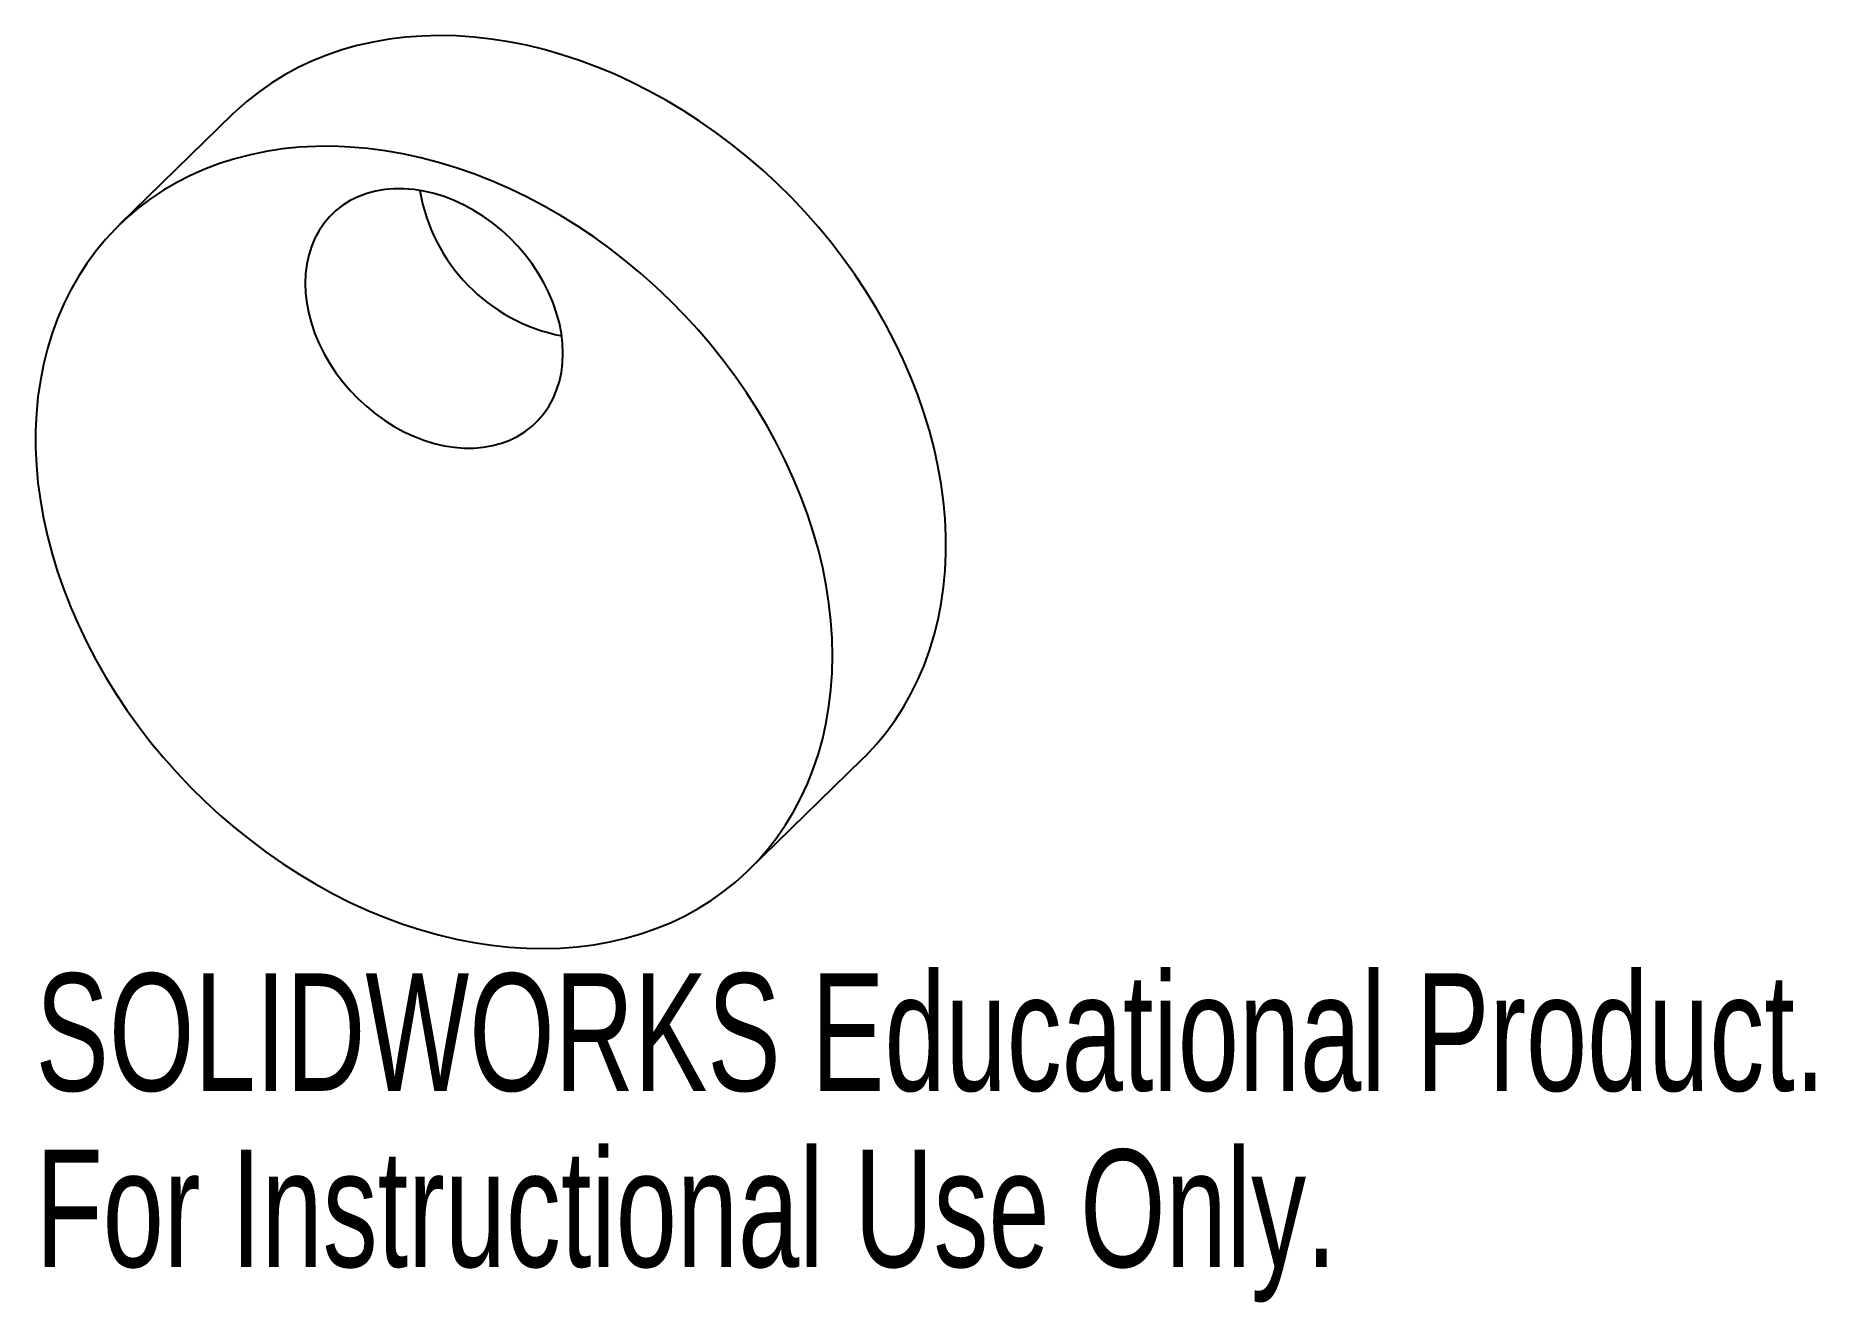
# Paper-space layout '_Trimetric' of a CAD drawing. Header units: millimetres. Extents: x -18.7 to 54.5, y -33.4 to 18.8.
import ezdxf

# ---------------------------------------------------------------- set-up
doc = ezdxf.new("R2010")
doc.units = ezdxf.units.MM
doc.styles.add('SLDTEXTSTYLE0', font='TXT', dxfattribs={"width": 0.7})

psp = doc.layouts.new('_Trimetric')

# ---------------------------------------------------------------- linework, layer by layer
at = {"color": 7, "linetype": 'Continuous', "lineweight": 25}
for p, q in [((-10.623, 15.553), (-15.29, 10.997)), ((10.623, -15.553), (15.29, -10.997))]:
    psp.add_line(p, q, dxfattribs=at)
at = {"color": 7, "linetype": 'Continuous', "lineweight": 25, "flags": 128}
for points in [[(15.29, -10.997), (15.451, -10.838), (15.876, -10.379), (16.274, -9.894), (16.645, -9.386), (16.987, -8.855), (17.3, -8.302), (17.584, -7.728), (17.838, -7.134), (18.061, -6.522), (18.253, -5.892), (18.414, -5.246), (18.542, -4.585), (18.639, -3.911), (18.703, -3.224), (18.736, -2.526), (18.735, -1.819), (18.702, -1.104), (18.637, -0.382), (18.54, 0.345), (18.411, 1.076), (18.249, 1.809), (18.057, 2.543), (17.833, 3.277), (17.579, 4.009), (17.294, 4.737), (16.98, 5.46), (16.637, 6.177), (16.266, 6.887), (15.867, 7.587), (15.441, 8.277), (14.99, 8.955), (14.513, 9.62), (14.013, 10.27), (13.489, 10.904), (12.943, 11.522), (12.377, 12.121), (11.79, 12.701), (11.185, 13.26), (10.562, 13.797), (9.923, 14.312), (9.269, 14.802), (8.601, 15.268), (7.921, 15.709), (7.23, 16.122), (6.529, 16.509), (5.82, 16.867), (5.104, 17.197), (4.383, 17.497), (3.657, 17.766), (2.929, 18.006), (2.199, 18.214), (1.47, 18.391), (0.743, 18.535), (0.019, 18.648), (-0.701, 18.728), (-1.415, 18.776), (-2.121, 18.791), (-2.818, 18.774), (-3.506, 18.724), (-4.181, 18.641), (-4.844, 18.526), (-5.493, 18.379), (-6.126, 18.2), (-6.742, 17.99), (-7.341, 17.748), (-7.92, 17.476), (-8.48, 17.174), (-9.017, 16.843), (-9.533, 16.483), (-10.024, 16.094), (-10.492, 15.679), (-10.623, 15.553)], [(14.072, -6.736), (14.056, -6.024), (14.007, -5.303), (13.926, -4.577), (13.813, -3.846), (13.667, -3.113), (13.49, -2.377), (13.281, -1.641), (13.041, -0.907), (12.771, -0.175), (12.47, 0.552), (12.141, 1.274), (11.782, 1.989), (11.396, 2.696), (10.982, 3.392), (10.542, 4.078), (10.076, 4.75), (9.586, 5.409), (9.072, 6.052), (8.535, 6.679), (7.977, 7.288), (7.398, 7.879), (6.8, 8.449), (6.184, 8.997), (5.551, 9.524), (4.902, 10.026), (4.239, 10.505), (3.563, 10.958), (2.875, 11.385), (2.177, 11.784), (1.47, 12.156), (0.755, 12.499), (0.034, 12.813), (-0.691, 13.097), (-1.42, 13.35), (-2.151, 13.572), (-2.882, 13.763), (-3.612, 13.922), (-4.339, 14.049), (-5.062, 14.143), (-5.78, 14.205), (-6.491, 14.234), (-7.194, 14.23), (-7.887, 14.194), (-8.57, 14.124), (-9.239, 14.022), (-9.895, 13.888), (-10.536, 13.722), (-11.161, 13.524), (-11.768, 13.295), (-12.357, 13.034), (-12.926, 12.744), (-13.473, 12.423), (-13.999, 12.073), (-14.501, 11.695), (-14.979, 11.289), (-15.432, 10.856), (-15.859, 10.397), (-16.259, 9.913), (-16.632, 9.405), (-16.976, 8.873), (-17.291, 8.32), (-17.577, 7.745), (-17.832, 7.15), (-18.056, 6.537), (-18.249, 5.906), (-18.411, 5.259), (-18.54, 4.597), (-18.638, 3.921), (-18.703, 3.233), (-18.735, 2.534), (-18.735, 1.826), (-18.703, 1.109), (-18.638, 0.386), (-18.54, -0.343), (-18.411, -1.075), (-18.249, -1.81), (-18.056, -2.546), (-17.832, -3.281), (-17.577, -4.014), (-17.291, -4.744), (-16.976, -5.469), (-16.632, -6.188), (-16.259, -6.899), (-15.859, -7.6), (-15.432, -8.291), (-14.979, -8.971), (-14.501, -9.636), (-13.999, -10.288), (-13.473, -10.923), (-12.926, -11.541), (-12.357, -12.141), (-11.768, -12.721), (-11.161, -13.281), (-10.536, -13.818), (-9.895, -14.333), (-9.239, -14.824), (-8.57, -15.29), (-7.887, -15.73), (-7.194, -16.143), (-6.491, -16.529), (-5.78, -16.886), (-5.062, -17.215), (-4.339, -17.514), (-3.612, -17.782), (-2.882, -18.02), (-2.151, -18.227), (-1.42, -18.402), (-0.691, -18.544), (0.034, -18.655), (0.755, -18.733), (1.47, -18.778), (2.177, -18.791), (2.875, -18.771), (3.563, -18.718), (4.239, -18.633), (4.902, -18.515), (5.551, -18.364), (6.184, -18.182), (6.8, -17.968), (7.398, -17.723), (7.977, -17.448), (8.535, -17.142), (9.072, -16.807), (9.586, -16.443), (10.076, -16.051), (10.542, -15.631), (10.982, -15.185), (11.396, -14.713), (11.782, -14.217), (12.141, -13.697), (12.47, -13.154), (12.771, -12.59), (13.041, -12.005), (13.281, -11.401), (13.49, -10.779), (13.667, -10.14), (13.813, -9.485), (13.926, -8.816), (14.007, -8.134), (14.056, -7.44), (14.072, -6.736)], [(2.973, 5.709), (2.957, 6.117), (2.908, 6.531), (2.826, 6.95), (2.713, 7.369), (2.569, 7.787), (2.395, 8.201), (2.191, 8.609), (1.96, 9.008), (1.702, 9.395), (1.419, 9.768), (1.113, 10.125), (0.786, 10.464), (0.439, 10.783), (0.076, 11.079), (-0.303, 11.351), (-0.694, 11.597), (-1.095, 11.816), (-1.503, 12.005), (-1.917, 12.165), (-2.333, 12.294), (-2.75, 12.392), (-3.164, 12.457), (-3.572, 12.489), (-3.973, 12.488), (-4.364, 12.455), (-4.743, 12.388), (-5.106, 12.29), (-5.453, 12.16), (-5.78, 11.999), (-6.086, 11.808), (-6.369, 11.588), (-6.627, 11.341), (-6.858, 11.068), (-7.062, 10.771), (-7.236, 10.452), (-7.38, 10.112), (-7.493, 9.754), (-7.575, 9.38), (-7.624, 8.993), (-7.64, 8.593), (-7.624, 8.186), (-7.575, 7.771), (-7.493, 7.353), (-7.38, 6.934), (-7.236, 6.516), (-7.062, 6.101), (-6.858, 5.694), (-6.627, 5.295), (-6.369, 4.908), (-6.086, 4.534), (-5.78, 4.177), (-5.453, 3.838), (-5.106, 3.52), (-4.743, 3.224), (-4.364, 2.952), (-3.973, 2.706), (-3.572, 2.487), (-3.164, 2.297), (-2.75, 2.137), (-2.333, 2.008), (-1.917, 1.911), (-1.503, 1.846), (-1.095, 1.814), (-0.694, 1.814), (-0.303, 1.848), (0.076, 1.914), (0.439, 2.013), (0.786, 2.143), (1.113, 2.304), (1.419, 2.495), (1.702, 2.715), (1.96, 2.962), (2.191, 3.234), (2.395, 3.531), (2.569, 3.851), (2.713, 4.19), (2.826, 4.548), (2.908, 4.922), (2.957, 5.31), (2.973, 5.709)]]:
    psp.add_lwpolyline(points, dxfattribs=at)
at = {"color": 7, "linetype": 'Continuous', "lineweight": 25}
psp.add_arc((4.327, 13.652), 7.353, 189.62931, 258.98076, dxfattribs=at)

# ---------------------------------------------------------------- texts
at = {"color": 7, "linetype": 'Continuous', "char_height": 4.83362, "attachment_point": 1, "style": 'SLDTEXTSTYLE0'}
for s, insert in [('SOLIDWORKS Educational Product.', (-18.735, -19.811)), ('For Instructional Use Only.', (-18.735, -27.061))]:
    psp.add_mtext(s, dxfattribs=dict(at, insert=insert))

doc.saveas('drawing.dxf')
